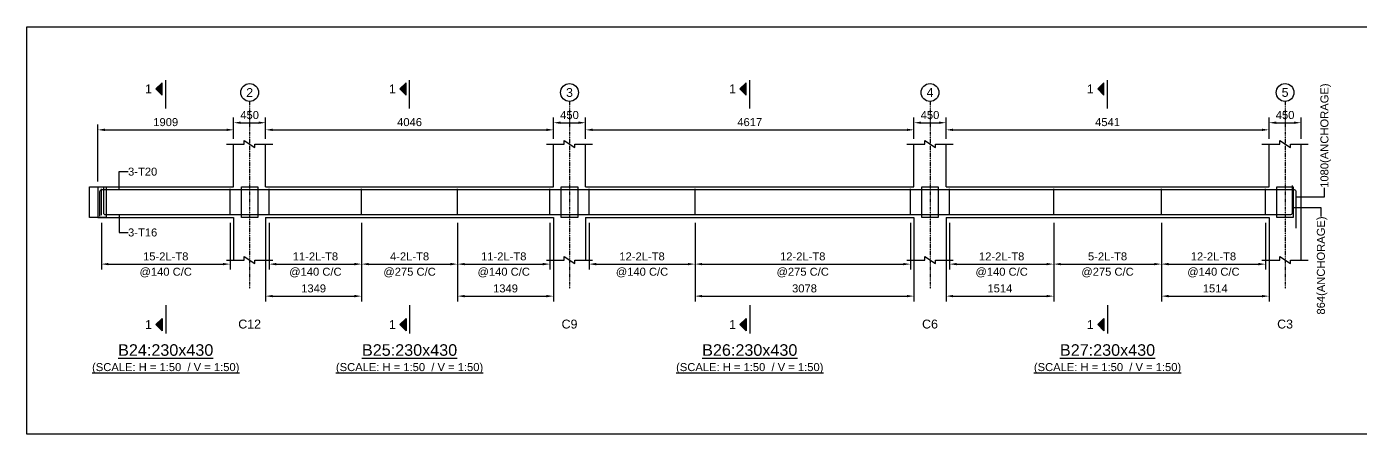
# Model space of a CAD drawing. Header units: inches. Extents: x -816171 to 9366335, y -450961 to 689132.
# Drawn here: x 3898260 to 3935751, y 181682 to 193142 of the extents above; entities that cross this region are included whole.
import ezdxf
from ezdxf.enums import TextEntityAlignment as Align

# ---------------------------------------------------------------- set-up
doc = ezdxf.new("R2010")
doc.units = ezdxf.units.IN
doc.header["$MEASUREMENT"] = 0
doc.linetypes.add('SCCenter', pattern=[1.2, 0.5, -0.3, 0.1, -0.3])
doc.linetypes.add('SCHidden', pattern=[1000, 500, -500])
for name, color, linetype in [('Concrete Line', 2, 'Continuous'), ('Cut Line', 31, 'Continuous'), ('Dimension', 31, 'Continuous'), ('Grid', 8, 'Continuous'), ('Labels', 4, 'Continuous'), ('Labels_Support', 4, 'Continuous'), ('Link', 225, 'Continuous'), ('Reinforcement', 130, 'Continuous'), ('Schedule Border', 60, 'Continuous'), ('Section Mark', 5, 'Continuous'), ('Solid', 25, 'Continuous'), ('Text', 31, 'Continuous'), ('Text_Scale', 31, 'Continuous')]:
    doc.layers.add(name, color=color, linetype=linetype)
doc.styles.add('SC-SansSerif', font='SansSerif')
doc.styles.get("Standard").update_dxf_attribs({"font": 'txt.shx'})
doc.dimstyles.new('SCBBSDimStyl', dxfattribs={"dimtxt": 225, "dimasz": 200, "dimexe": 150, "dimexo": 150, "dimgap": 100, "dimtad": 1, "dimtoh": 1, "dimdec": 0, "dimzin": 0, "dimdsep": 46, "dimtxsty": 'SC-SansSerif', "dimcen": 0.09, "dimclrd": 8, "dimclre": 8, "dimclrt": 31, "dimadec": 0, "dimazin": 0, "dimtfac": 1, "dimtdec": 0, "dimtix": 1, "dimtofl": 0, "dimtmove": 0, "dimatfit": 3, "dimfxl": 1, "dimtolj": 1, "dimtzin": 0, "dimarcsym": 0})
doc.dimstyles.get("Standard").update_dxf_attribs({"dimtxt": 0.18, "dimasz": 0.18, "dimexe": 0.18, "dimexo": 0.0625, "dimgap": 0.09, "dimtad": 0, "dimtih": 1, "dimtoh": 1, "dimdec": 4, "dimzin": 0, "dimdsep": 46, "dimtxsty": 'Standard', "dimcen": 0.09, "dimadec": 0, "dimazin": 0, "dimtfac": 1, "dimtdec": 4, "dimtofl": 0, "dimtmove": 0, "dimatfit": 3, "dimfxl": 1, "dimtolj": 1, "dimtzin": 0, "dimarcsym": 0})

# ---------------------------------------------------------------- blocks, each defined once
blk = doc.blocks.new('*D1493')
at = {"layer": 'DEFPOINTS', "color": 0, "transparency": 16777216}
for p in [(3900360, 187782), (3903978, 187782), (3903978, 186467)]:
    blk.add_point(p, dxfattribs=at)
at = {"layer": 'Dimension', "color": 8, "lineweight": -2, "transparency": 16777216}
for p, q in [((3900360, 187632), (3900360, 186317)), ((3903978, 187632), (3903978, 186317)), ((3900560, 186467), (3903778, 186467))]:
    blk.add_line(p, q, dxfattribs=at)
at = {"layer": 'Dimension', "color": 8, "transparency": 16777216}
for points in [[(3900560, 186501), (3900560, 186434), (3900360, 186467)], [(3903778, 186501), (3903778, 186434), (3903978, 186467)]]:
    blk.add_solid(points, dxfattribs=at)
at = {"layer": 'Dimension', "color": 31, "transparency": 16777216, "char_height": 225, "attachment_point": 5, "style": 'SC-SansSerif'}
for s, insert in [('\\A1;15-2L-T8', (3902169, 186683)), ('\\A1;@140 C/C', (3902169, 186231))]:
    blk.add_mtext(s, dxfattribs=dict(at, insert=insert))
blk = doc.blocks.new('*D1494')
at = {"layer": 'DEFPOINTS', "color": 0, "transparency": 16777216}
for p in [(3905078, 187782), (3907675, 187782), (3907675, 186467)]:
    blk.add_point(p, dxfattribs=at)
at = {"layer": 'Dimension', "color": 8, "lineweight": -2, "transparency": 16777216}
for p, q in [((3905078, 187632), (3905078, 186317)), ((3907675, 187632), (3907675, 186317)), ((3905278, 186467), (3907475, 186467))]:
    blk.add_line(p, q, dxfattribs=at)
at = {"layer": 'Dimension', "color": 8, "transparency": 16777216}
for points in [[(3905278, 186501), (3905278, 186434), (3905078, 186467)], [(3907475, 186501), (3907475, 186434), (3907675, 186467)]]:
    blk.add_solid(points, dxfattribs=at)
at = {"layer": 'Dimension', "color": 31, "transparency": 16777216, "char_height": 225, "attachment_point": 5, "style": 'SC-SansSerif'}
for s, insert in [('\\A1;11-2L-T8', (3906377, 186683)), ('\\A1;@140 C/C', (3906377, 186231))]:
    blk.add_mtext(s, dxfattribs=dict(at, insert=insert))
blk = doc.blocks.new('*D1495')
at = {"layer": 'DEFPOINTS', "color": 0, "transparency": 16777216}
for p in [(3904978, 187782), (3907675, 187782), (3907675, 185567)]:
    blk.add_point(p, dxfattribs=at)
at = {"layer": 'Dimension', "color": 8, "lineweight": -2, "transparency": 16777216}
for p, q in [((3904978, 187632), (3904978, 185417)), ((3907675, 187632), (3907675, 185417)), ((3905178, 185567), (3907475, 185567))]:
    blk.add_line(p, q, dxfattribs=at)
at = {"layer": 'Dimension', "color": 8, "transparency": 16777216}
for points in [[(3905178, 185601), (3905178, 185534), (3904978, 185567)], [(3907475, 185601), (3907475, 185534), (3907675, 185567)]]:
    blk.add_solid(points, dxfattribs=at)
at = {"layer": 'Dimension', "color": 31, "transparency": 16777216, "insert": (3906327, 185783), "char_height": 225, "attachment_point": 5, "style": 'SC-SansSerif'}
blk.add_mtext('\\A1;1349', dxfattribs=at)
blk = doc.blocks.new('*D1496')
at = {"layer": 'DEFPOINTS', "color": 0, "transparency": 16777216}
for p in [(3907675, 187782), (3910373, 187782), (3910373, 186467)]:
    blk.add_point(p, dxfattribs=at)
at = {"layer": 'Dimension', "color": 8, "lineweight": -2, "transparency": 16777216}
for p, q in [((3907675, 187632), (3907675, 186317)), ((3910373, 187632), (3910373, 186317)), ((3907875, 186467), (3910173, 186467))]:
    blk.add_line(p, q, dxfattribs=at)
at = {"layer": 'Dimension', "color": 8, "transparency": 16777216}
for points in [[(3907875, 186501), (3907875, 186434), (3907675, 186467)], [(3910173, 186501), (3910173, 186434), (3910373, 186467)]]:
    blk.add_solid(points, dxfattribs=at)
at = {"layer": 'Dimension', "color": 31, "transparency": 16777216, "char_height": 225, "attachment_point": 5, "style": 'SC-SansSerif'}
for s, insert in [('\\A1;4-2L-T8', (3909024, 186683)), ('\\A1;@275 C/C', (3909024, 186231))]:
    blk.add_mtext(s, dxfattribs=dict(at, insert=insert))
blk = doc.blocks.new('*D1497')
at = {"layer": 'DEFPOINTS', "color": 0, "transparency": 16777216}
for p in [(3910373, 187782), (3912970, 187782), (3912970, 186467)]:
    blk.add_point(p, dxfattribs=at)
at = {"layer": 'Dimension', "color": 8, "lineweight": -2, "transparency": 16777216}
for p, q in [((3910373, 187632), (3910373, 186317)), ((3912970, 187632), (3912970, 186317)), ((3910573, 186467), (3912770, 186467))]:
    blk.add_line(p, q, dxfattribs=at)
at = {"layer": 'Dimension', "color": 8, "transparency": 16777216}
for points in [[(3910573, 186501), (3910573, 186434), (3910373, 186467)], [(3912770, 186501), (3912770, 186434), (3912970, 186467)]]:
    blk.add_solid(points, dxfattribs=at)
at = {"layer": 'Dimension', "color": 31, "transparency": 16777216, "char_height": 225, "attachment_point": 5, "style": 'SC-SansSerif'}
for s, insert in [('\\A1;11-2L-T8', (3911671, 186683)), ('\\A1;@140 C/C', (3911671, 186231))]:
    blk.add_mtext(s, dxfattribs=dict(at, insert=insert))
blk = doc.blocks.new('*D1498')
at = {"layer": 'DEFPOINTS', "color": 0, "transparency": 16777216}
for p in [(3910373, 187782), (3913070, 187782), (3913070, 185567)]:
    blk.add_point(p, dxfattribs=at)
at = {"layer": 'Dimension', "color": 8, "lineweight": -2, "transparency": 16777216}
for p, q in [((3910373, 187632), (3910373, 185417)), ((3913070, 187632), (3913070, 185417)), ((3910573, 185567), (3912870, 185567))]:
    blk.add_line(p, q, dxfattribs=at)
at = {"layer": 'Dimension', "color": 8, "transparency": 16777216}
for points in [[(3910573, 185601), (3910573, 185534), (3910373, 185567)], [(3912870, 185601), (3912870, 185534), (3913070, 185567)]]:
    blk.add_solid(points, dxfattribs=at)
at = {"layer": 'Dimension', "color": 31, "transparency": 16777216, "insert": (3911721, 185783), "char_height": 225, "attachment_point": 5, "style": 'SC-SansSerif'}
blk.add_mtext('\\A1;1349', dxfattribs=at)
blk = doc.blocks.new('*D1499')
at = {"layer": 'DEFPOINTS', "color": 0, "transparency": 16777216}
for p in [(3914070, 187782), (3917048, 187782), (3917048, 186467)]:
    blk.add_point(p, dxfattribs=at)
at = {"layer": 'Dimension', "color": 8, "lineweight": -2, "transparency": 16777216}
for p, q in [((3914070, 187632), (3914070, 186317)), ((3917048, 187632), (3917048, 186317)), ((3914270, 186467), (3916848, 186467))]:
    blk.add_line(p, q, dxfattribs=at)
at = {"layer": 'Dimension', "color": 8, "transparency": 16777216}
for points in [[(3914270, 186501), (3914270, 186434), (3914070, 186467)], [(3916848, 186501), (3916848, 186434), (3917048, 186467)]]:
    blk.add_solid(points, dxfattribs=at)
at = {"layer": 'Dimension', "color": 31, "transparency": 16777216, "char_height": 225, "attachment_point": 5, "style": 'SC-SansSerif'}
for s, insert in [('\\A1;12-2L-T8', (3915559, 186683)), ('\\A1;@140 C/C', (3915559, 186231))]:
    blk.add_mtext(s, dxfattribs=dict(at, insert=insert))
blk = doc.blocks.new('*D1500')
at = {"layer": 'DEFPOINTS', "color": 0, "transparency": 16777216}
for p in [(3917048, 187782), (3923104, 187782), (3923104, 186467)]:
    blk.add_point(p, dxfattribs=at)
at = {"layer": 'Dimension', "color": 8, "lineweight": -2, "transparency": 16777216}
for p, q in [((3917048, 187632), (3917048, 186317)), ((3923104, 187632), (3923104, 186317)), ((3917248, 186467), (3922904, 186467))]:
    blk.add_line(p, q, dxfattribs=at)
at = {"layer": 'Dimension', "color": 8, "transparency": 16777216}
for points in [[(3917248, 186501), (3917248, 186434), (3917048, 186467)], [(3922904, 186501), (3922904, 186434), (3923104, 186467)]]:
    blk.add_solid(points, dxfattribs=at)
at = {"layer": 'Dimension', "color": 31, "transparency": 16777216, "char_height": 225, "attachment_point": 5, "style": 'SC-SansSerif'}
for s, insert in [('\\A1;12-2L-T8', (3920076, 186683)), ('\\A1;@275 C/C', (3920076, 186231))]:
    blk.add_mtext(s, dxfattribs=dict(at, insert=insert))
blk = doc.blocks.new('*D1501')
at = {"layer": 'DEFPOINTS', "color": 0, "transparency": 16777216}
for p in [(3917048, 187782), (3923204, 187782), (3923204, 185567)]:
    blk.add_point(p, dxfattribs=at)
at = {"layer": 'Dimension', "color": 8, "lineweight": -2, "transparency": 16777216}
for p, q in [((3917048, 187632), (3917048, 185417)), ((3923204, 187632), (3923204, 185417)), ((3917248, 185567), (3923004, 185567))]:
    blk.add_line(p, q, dxfattribs=at)
at = {"layer": 'Dimension', "color": 8, "transparency": 16777216}
for points in [[(3917248, 185601), (3917248, 185534), (3917048, 185567)], [(3923004, 185601), (3923004, 185534), (3923204, 185567)]]:
    blk.add_solid(points, dxfattribs=at)
at = {"layer": 'Dimension', "color": 31, "transparency": 16777216, "insert": (3920126, 185783), "char_height": 225, "attachment_point": 5, "style": 'SC-SansSerif'}
blk.add_mtext('\\A1;3078', dxfattribs=at)
blk = doc.blocks.new('*D1502')
at = {"layer": 'DEFPOINTS', "color": 0, "transparency": 16777216}
for p in [(3924204, 187782), (3927131, 187782), (3927131, 186467)]:
    blk.add_point(p, dxfattribs=at)
at = {"layer": 'Dimension', "color": 8, "lineweight": -2, "transparency": 16777216}
for p, q in [((3924204, 187632), (3924204, 186317)), ((3927131, 187632), (3927131, 186317)), ((3924404, 186467), (3926931, 186467))]:
    blk.add_line(p, q, dxfattribs=at)
at = {"layer": 'Dimension', "color": 8, "transparency": 16777216}
for points in [[(3924404, 186501), (3924404, 186434), (3924204, 186467)], [(3926931, 186501), (3926931, 186434), (3927131, 186467)]]:
    blk.add_solid(points, dxfattribs=at)
at = {"layer": 'Dimension', "color": 31, "transparency": 16777216, "char_height": 225, "attachment_point": 5, "style": 'SC-SansSerif'}
for s, insert in [('\\A1;12-2L-T8', (3925668, 186683)), ('\\A1;@140 C/C', (3925668, 186231))]:
    blk.add_mtext(s, dxfattribs=dict(at, insert=insert))
blk = doc.blocks.new('*D1503')
at = {"layer": 'DEFPOINTS', "color": 0, "transparency": 16777216}
for p in [(3924104, 187782), (3927131, 187782), (3927131, 185567)]:
    blk.add_point(p, dxfattribs=at)
at = {"layer": 'Dimension', "color": 8, "lineweight": -2, "transparency": 16777216}
for p, q in [((3924104, 187632), (3924104, 185417)), ((3927131, 187632), (3927131, 185417)), ((3924304, 185567), (3926931, 185567))]:
    blk.add_line(p, q, dxfattribs=at)
at = {"layer": 'Dimension', "color": 8, "transparency": 16777216}
for points in [[(3924304, 185601), (3924304, 185534), (3924104, 185567)], [(3926931, 185601), (3926931, 185534), (3927131, 185567)]]:
    blk.add_solid(points, dxfattribs=at)
at = {"layer": 'Dimension', "color": 31, "transparency": 16777216, "insert": (3925618, 185783), "char_height": 225, "attachment_point": 5, "style": 'SC-SansSerif'}
blk.add_mtext('\\A1;1514', dxfattribs=at)
blk = doc.blocks.new('*D1504')
at = {"layer": 'DEFPOINTS', "color": 0, "transparency": 16777216}
for p in [(3927131, 187782), (3930159, 187782), (3930159, 186467)]:
    blk.add_point(p, dxfattribs=at)
at = {"layer": 'Dimension', "color": 8, "lineweight": -2, "transparency": 16777216}
for p, q in [((3927131, 187632), (3927131, 186317)), ((3930159, 187632), (3930159, 186317)), ((3927331, 186467), (3929959, 186467))]:
    blk.add_line(p, q, dxfattribs=at)
at = {"layer": 'Dimension', "color": 8, "transparency": 16777216}
for points in [[(3927331, 186501), (3927331, 186434), (3927131, 186467)], [(3929959, 186501), (3929959, 186434), (3930159, 186467)]]:
    blk.add_solid(points, dxfattribs=at)
at = {"layer": 'Dimension', "color": 31, "transparency": 16777216, "char_height": 225, "attachment_point": 5, "style": 'SC-SansSerif'}
for s, insert in [('\\A1;5-2L-T8', (3928645, 186683)), ('\\A1;@275 C/C', (3928645, 186231))]:
    blk.add_mtext(s, dxfattribs=dict(at, insert=insert))
blk = doc.blocks.new('*D1505')
at = {"layer": 'DEFPOINTS', "color": 0, "transparency": 16777216}
for p in [(3930159, 187782), (3933086, 187782), (3933086, 186467)]:
    blk.add_point(p, dxfattribs=at)
at = {"layer": 'Dimension', "color": 8, "lineweight": -2, "transparency": 16777216}
for p, q in [((3930159, 187632), (3930159, 186317)), ((3933086, 187632), (3933086, 186317)), ((3930359, 186467), (3932886, 186467))]:
    blk.add_line(p, q, dxfattribs=at)
at = {"layer": 'Dimension', "color": 8, "transparency": 16777216}
for points in [[(3930359, 186501), (3930359, 186434), (3930159, 186467)], [(3932886, 186501), (3932886, 186434), (3933086, 186467)]]:
    blk.add_solid(points, dxfattribs=at)
at = {"layer": 'Dimension', "color": 31, "transparency": 16777216, "char_height": 225, "attachment_point": 5, "style": 'SC-SansSerif'}
for s, insert in [('\\A1;12-2L-T8', (3931622, 186683)), ('\\A1;@140 C/C', (3931622, 186231))]:
    blk.add_mtext(s, dxfattribs=dict(at, insert=insert))
blk = doc.blocks.new('*D1506')
at = {"layer": 'DEFPOINTS', "color": 0, "transparency": 16777216}
for p in [(3930159, 187782), (3933186, 187782), (3933186, 185567)]:
    blk.add_point(p, dxfattribs=at)
at = {"layer": 'Dimension', "color": 8, "lineweight": -2, "transparency": 16777216}
for p, q in [((3930159, 187632), (3930159, 185417)), ((3933186, 187632), (3933186, 185417)), ((3930359, 185567), (3932986, 185567))]:
    blk.add_line(p, q, dxfattribs=at)
at = {"layer": 'Dimension', "color": 8, "transparency": 16777216}
for points in [[(3930359, 185601), (3930359, 185534), (3930159, 185567)], [(3932986, 185601), (3932986, 185534), (3933186, 185567)]]:
    blk.add_solid(points, dxfattribs=at)
at = {"layer": 'Dimension', "color": 31, "transparency": 16777216, "insert": (3931672, 185783), "char_height": 225, "attachment_point": 5, "style": 'SC-SansSerif'}
blk.add_mtext('\\A1;1514', dxfattribs=at)
blk = doc.blocks.new('*D1469')
at = {"layer": 'DEFPOINTS', "color": 0, "transparency": 16777216}
for p in [(3904078, 190242), (3904078, 189842), (3900260, 188642)]:
    blk.add_point(p, dxfattribs=at)
at = {"layer": 'Dimension', "color": 8, "lineweight": -2, "transparency": 16777216}
for p, q in [((3900260, 188792), (3900260, 190392)), ((3900460, 190242), (3903878, 190242)), ((3904078, 189992), (3904078, 190392))]:
    blk.add_line(p, q, dxfattribs=at)
at = {"layer": 'Dimension', "color": 8, "transparency": 16777216}
for points in [[(3900460, 190276), (3900460, 190209), (3900260, 190242)], [(3903878, 190276), (3903878, 190209), (3904078, 190242)]]:
    blk.add_solid(points, dxfattribs=at)
at = {"layer": 'Dimension', "color": 31, "transparency": 16777216, "insert": (3902169, 190458), "char_height": 225, "attachment_point": 5, "style": 'SC-SansSerif'}
blk.add_mtext('\\A1;1909', dxfattribs=at)
blk = doc.blocks.new('*D1470')
at = {"layer": 'DEFPOINTS', "color": 0, "transparency": 16777216}
for p in [(3913070, 190242), (3904978, 189842), (3913070, 189842)]:
    blk.add_point(p, dxfattribs=at)
at = {"layer": 'Dimension', "color": 8, "lineweight": -2, "transparency": 16777216}
for p, q in [((3904978, 189992), (3904978, 190392)), ((3905178, 190242), (3912870, 190242)), ((3913070, 189992), (3913070, 190392))]:
    blk.add_line(p, q, dxfattribs=at)
at = {"layer": 'Dimension', "color": 8, "transparency": 16777216}
for points in [[(3905178, 190276), (3905178, 190209), (3904978, 190242)], [(3912870, 190276), (3912870, 190209), (3913070, 190242)]]:
    blk.add_solid(points, dxfattribs=at)
at = {"layer": 'Dimension', "color": 31, "transparency": 16777216, "insert": (3909024, 190458), "char_height": 225, "attachment_point": 5, "style": 'SC-SansSerif'}
blk.add_mtext('\\A1;4046', dxfattribs=at)
blk = doc.blocks.new('*D1471')
at = {"layer": 'DEFPOINTS', "color": 0, "transparency": 16777216}
for p in [(3923204, 190242), (3913970, 189842), (3923204, 189842)]:
    blk.add_point(p, dxfattribs=at)
at = {"layer": 'Dimension', "color": 8, "lineweight": -2, "transparency": 16777216}
for p, q in [((3913970, 189992), (3913970, 190392)), ((3914170, 190242), (3923004, 190242)), ((3923204, 189992), (3923204, 190392))]:
    blk.add_line(p, q, dxfattribs=at)
at = {"layer": 'Dimension', "color": 8, "transparency": 16777216}
for points in [[(3914170, 190276), (3914170, 190209), (3913970, 190242)], [(3923004, 190276), (3923004, 190209), (3923204, 190242)]]:
    blk.add_solid(points, dxfattribs=at)
at = {"layer": 'Dimension', "color": 31, "transparency": 16777216, "insert": (3918587, 190458), "char_height": 225, "attachment_point": 5, "style": 'SC-SansSerif'}
blk.add_mtext('\\A1;4617', dxfattribs=at)
blk = doc.blocks.new('*D1472')
at = {"layer": 'DEFPOINTS', "color": 0, "transparency": 16777216}
for p in [(3933186, 190242), (3924104, 189842), (3933186, 189842)]:
    blk.add_point(p, dxfattribs=at)
at = {"layer": 'Dimension', "color": 8, "lineweight": -2, "transparency": 16777216}
for p, q in [((3924104, 189992), (3924104, 190392)), ((3924304, 190242), (3932986, 190242)), ((3933186, 189992), (3933186, 190392))]:
    blk.add_line(p, q, dxfattribs=at)
at = {"layer": 'Dimension', "color": 8, "transparency": 16777216}
for points in [[(3924304, 190276), (3924304, 190209), (3924104, 190242)], [(3932986, 190276), (3932986, 190209), (3933186, 190242)]]:
    blk.add_solid(points, dxfattribs=at)
at = {"layer": 'Dimension', "color": 31, "transparency": 16777216, "insert": (3928645, 190458), "char_height": 225, "attachment_point": 5, "style": 'SC-SansSerif'}
blk.add_mtext('\\A1;4541', dxfattribs=at)
blk = doc.blocks.new('*D1473')
at = {"layer": 'DEFPOINTS', "color": 0, "transparency": 16777216}
for p in [(3904978, 190442), (3904078, 189842), (3904978, 189842)]:
    blk.add_point(p, dxfattribs=at)
at = {"layer": 'Dimension', "color": 8, "lineweight": -2, "transparency": 16777216}
for p, q in [((3904078, 189992), (3904078, 190592)), ((3904978, 189992), (3904978, 190592)), ((3904278, 190442), (3904778, 190442))]:
    blk.add_line(p, q, dxfattribs=at)
at = {"layer": 'Dimension', "color": 8, "transparency": 16777216}
for points in [[(3904278, 190476), (3904278, 190409), (3904078, 190442)], [(3904778, 190476), (3904778, 190409), (3904978, 190442)]]:
    blk.add_solid(points, dxfattribs=at)
at = {"layer": 'Dimension', "color": 31, "transparency": 16777216, "insert": (3904528, 190658), "char_height": 225, "attachment_point": 5, "style": 'SC-SansSerif'}
blk.add_mtext('\\A1;450', dxfattribs=at)
blk = doc.blocks.new('*D1474')
at = {"layer": 'DEFPOINTS', "color": 0, "transparency": 16777216}
for p in [(3913970, 190442), (3913070, 189842), (3913970, 189842)]:
    blk.add_point(p, dxfattribs=at)
at = {"layer": 'Dimension', "color": 8, "lineweight": -2, "transparency": 16777216}
for p, q in [((3913070, 189992), (3913070, 190592)), ((3913970, 189992), (3913970, 190592)), ((3913270, 190442), (3913770, 190442))]:
    blk.add_line(p, q, dxfattribs=at)
at = {"layer": 'Dimension', "color": 8, "transparency": 16777216}
for points in [[(3913270, 190476), (3913270, 190409), (3913070, 190442)], [(3913770, 190476), (3913770, 190409), (3913970, 190442)]]:
    blk.add_solid(points, dxfattribs=at)
at = {"layer": 'Dimension', "color": 31, "transparency": 16777216, "insert": (3913520, 190658), "char_height": 225, "attachment_point": 5, "style": 'SC-SansSerif'}
blk.add_mtext('\\A1;450', dxfattribs=at)
blk = doc.blocks.new('*D1475')
at = {"layer": 'DEFPOINTS', "color": 0, "transparency": 16777216}
for p in [(3924104, 190442), (3923204, 189842), (3924104, 189842)]:
    blk.add_point(p, dxfattribs=at)
at = {"layer": 'Dimension', "color": 8, "lineweight": -2, "transparency": 16777216}
for p, q in [((3923204, 189992), (3923204, 190592)), ((3924104, 189992), (3924104, 190592)), ((3923404, 190442), (3923904, 190442))]:
    blk.add_line(p, q, dxfattribs=at)
at = {"layer": 'Dimension', "color": 8, "transparency": 16777216}
for points in [[(3923404, 190476), (3923404, 190409), (3923204, 190442)], [(3923904, 190476), (3923904, 190409), (3924104, 190442)]]:
    blk.add_solid(points, dxfattribs=at)
at = {"layer": 'Dimension', "color": 31, "transparency": 16777216, "insert": (3923654, 190658), "char_height": 225, "attachment_point": 5, "style": 'SC-SansSerif'}
blk.add_mtext('\\A1;450', dxfattribs=at)
blk = doc.blocks.new('*D1476')
at = {"layer": 'DEFPOINTS', "color": 0, "transparency": 16777216}
for p in [(3934086, 190442), (3933186, 189842), (3934086, 189842)]:
    blk.add_point(p, dxfattribs=at)
at = {"layer": 'Dimension', "color": 8, "lineweight": -2, "transparency": 16777216}
for p, q in [((3933186, 189992), (3933186, 190592)), ((3934086, 189992), (3934086, 190592)), ((3933386, 190442), (3933886, 190442))]:
    blk.add_line(p, q, dxfattribs=at)
at = {"layer": 'Dimension', "color": 8, "transparency": 16777216}
for points in [[(3933386, 190476), (3933386, 190409), (3933186, 190442)], [(3933886, 190476), (3933886, 190409), (3934086, 190442)]]:
    blk.add_solid(points, dxfattribs=at)
at = {"layer": 'Dimension', "color": 31, "transparency": 16777216, "insert": (3933636, 190658), "char_height": 225, "attachment_point": 5, "style": 'SC-SansSerif'}
blk.add_mtext('\\A1;450', dxfattribs=at)

msp = doc.modelspace()

# ---------------------------------------------------------------- hatches: boundary and pattern name
at = {"layer": 'Solid'}
for points in [[(3902069.15475, 191567.37641), (3901894.15475, 191392.37641), (3902069.15475, 191217.37641), (3902069.15475, 191567.37641)], [(3908924.65475, 191567.37641), (3908749.65475, 191392.37641), (3908924.65475, 191217.37641), (3908924.65475, 191567.37641)], [(3918487.15475, 191567.37641), (3918312.15475, 191392.37641), (3918487.15475, 191217.37641), (3918487.15475, 191567.37641)], [(3928545.15475, 191567.37641), (3928370.15475, 191392.37641), (3928545.15475, 191217.37641), (3928545.15475, 191567.37641)], [(3902069.15475, 184592.37641), (3901894.15475, 184767.37641), (3902069.15475, 184942.37641), (3902069.15475, 184592.37641)], [(3908924.65475, 184592.37641), (3908749.65475, 184767.37641), (3908924.65475, 184942.37641), (3908924.65475, 184592.37641)], [(3918487.15475, 184592.37641), (3918312.15475, 184767.37641), (3918487.15475, 184942.37641), (3918487.15475, 184592.37641)], [(3928545.15475, 184592.37641), (3928370.15475, 184767.37641), (3928545.15475, 184942.37641), (3928545.15475, 184592.37641)]]:
    msp.add_hatch(color=256, dxfattribs=at).paths.add_polyline_path(points, flags=0)

# ---------------------------------------------------------------- linework, layer by layer
at = {"layer": 'Concrete Line'}
for p, q in [((3904078.15475, 188642.37641), (3904078.15475, 189842.37641)), ((3904978.15475, 188642.37641), (3904978.15475, 189842.37641)), ((3913070.15475, 188642.37641), (3913070.15475, 189842.37641)), ((3913970.15475, 188642.37641), (3913970.15475, 189842.37641)), ((3923204.15475, 188642.37641), (3923204.15475, 189842.37641)), ((3924104.15475, 188642.37641), (3924104.15475, 189842.37641)), ((3933186.15475, 188642.37641), (3933186.15475, 189842.37641)), ((3934086.15475, 186582.37641), (3934086.15475, 189842.37641)), ((3900260.15475, 188642.37641), (3900260.15475, 187782.37641)), ((3904078.15475, 187782.37641), (3904078.15475, 186582.37641)), ((3904978.15475, 187782.37641), (3904978.15475, 186582.37641)), ((3913070.15475, 187782.37641), (3913070.15475, 186582.37641)), ((3913970.15475, 187782.37641), (3913970.15475, 186582.37641)), ((3923204.15475, 187782.37641), (3923204.15475, 186582.37641)), ((3924104.15475, 187782.37641), (3924104.15475, 186582.37641)), ((3933186.15475, 187782.37641), (3933186.15475, 186582.37641))]:
    msp.add_line(p, q, dxfattribs=at)
for points in [[(3900030.15475, 188642.37641), (3900490.15475, 188642.37641), (3900490.15475, 188642.37641), (3900490.15475, 187782.37641), (3900490.15475, 187782.37641), (3900030.15475, 187782.37641), (3900030.15475, 187782.37641), (3900030.15475, 188642.37641)], [(3904298.15475, 188642.37641), (3904758.15475, 188642.37641), (3904758.15475, 188642.37641), (3904758.15475, 187782.37641), (3904758.15475, 187782.37641), (3904298.15475, 187782.37641), (3904298.15475, 187782.37641), (3904298.15475, 188642.37641)], [(3913290.15475, 188642.37641), (3913750.15475, 188642.37641), (3913750.15475, 188642.37641), (3913750.15475, 187782.37641), (3913750.15475, 187782.37641), (3913290.15475, 187782.37641), (3913290.15475, 187782.37641), (3913290.15475, 188642.37641)], [(3923424.15475, 188642.37641), (3923884.15475, 188642.37641), (3923884.15475, 188642.37641), (3923884.15475, 187782.37641), (3923884.15475, 187782.37641), (3923424.15475, 187782.37641), (3923424.15475, 187782.37641), (3923424.15475, 188642.37641)], [(3933406.15475, 188642.37641), (3933866.15475, 188642.37641), (3933866.15475, 188642.37641), (3933866.15475, 187782.37641), (3933866.15475, 187782.37641), (3933406.15475, 187782.37641), (3933406.15475, 187782.37641), (3933406.15475, 188642.37641)]]:
    msp.add_lwpolyline(points, close=True, dxfattribs=at)
at = {"layer": 'Concrete Line', "linetype": 'SCHidden'}
for points in [[(3900030.15475, 188642.37641), (3900490.15475, 188642.37641), (3900490.15475, 188642.37641), (3900490.15475, 187782.37641), (3900490.15475, 187782.37641), (3900030.15475, 187782.37641), (3900030.15475, 187782.37641), (3900030.15475, 188642.37641)], [(3904298.15475, 188642.37641), (3904758.15475, 188642.37641), (3904758.15475, 188642.37641), (3904758.15475, 187782.37641), (3904758.15475, 187782.37641), (3904298.15475, 187782.37641), (3904298.15475, 187782.37641), (3904298.15475, 188642.37641)], [(3913290.15475, 188642.37641), (3913750.15475, 188642.37641), (3913750.15475, 188642.37641), (3913750.15475, 187782.37641), (3913750.15475, 187782.37641), (3913290.15475, 187782.37641), (3913290.15475, 187782.37641), (3913290.15475, 188642.37641)], [(3923424.15475, 188642.37641), (3923884.15475, 188642.37641), (3923884.15475, 188642.37641), (3923884.15475, 187782.37641), (3923884.15475, 187782.37641), (3923424.15475, 187782.37641), (3923424.15475, 187782.37641), (3923424.15475, 188642.37641)], [(3933406.15475, 188642.37641), (3933866.15475, 188642.37641), (3933866.15475, 188642.37641), (3933866.15475, 187782.37641), (3933866.15475, 187782.37641), (3933406.15475, 187782.37641), (3933406.15475, 187782.37641), (3933406.15475, 188642.37641)]]:
    msp.add_lwpolyline(points, close=True, dxfattribs=at)
at = {"layer": 'Concrete Line'}
for points in [[(3900260.15475, 188642.37641), (3904078.15475, 188642.37641)], [(3904978.15475, 188642.37641), (3913070.15475, 188642.37641)], [(3913970.15475, 188642.37641), (3923204.15475, 188642.37641)], [(3924104.15475, 188642.37641), (3933186.15475, 188642.37641)], [(3900260.15475, 187782.37641), (3904078.15475, 187782.37641)], [(3904978.15475, 187782.37641), (3913070.15475, 187782.37641)], [(3913970.15475, 187782.37641), (3923204.15475, 187782.37641)], [(3924104.15475, 187782.37641), (3933186.15475, 187782.37641)]]:
    msp.add_lwpolyline(points, dxfattribs=at)
at = {"layer": 'Cut Line'}
for points in [[(3903878.15475, 189842.37641), (3904378.15475, 189842.37641), (3904378.15475, 189942.37641), (3904678.15475, 189742.37641), (3904678.15475, 189842.37641), (3905178.15475, 189842.37641)], [(3912870.15475, 189842.37641), (3913370.15475, 189842.37641), (3913370.15475, 189942.37641), (3913670.15475, 189742.37641), (3913670.15475, 189842.37641), (3914170.15475, 189842.37641)], [(3923004.15475, 189842.37641), (3923504.15475, 189842.37641), (3923504.15475, 189942.37641), (3923804.15475, 189742.37641), (3923804.15475, 189842.37641), (3924304.15475, 189842.37641)], [(3932986.15475, 189842.37641), (3933486.15475, 189842.37641), (3933486.15475, 189942.37641), (3933786.15475, 189742.37641), (3933786.15475, 189842.37641), (3934286.15475, 189842.37641)], [(3903878.15475, 186582.37641), (3904378.15475, 186582.37641), (3904378.15475, 186682.37641), (3904678.15475, 186482.37641), (3904678.15475, 186582.37641), (3905178.15475, 186582.37641)], [(3912870.15475, 186582.37641), (3913370.15475, 186582.37641), (3913370.15475, 186682.37641), (3913670.15475, 186482.37641), (3913670.15475, 186582.37641), (3914170.15475, 186582.37641)], [(3923004.15475, 186582.37641), (3923504.15475, 186582.37641), (3923504.15475, 186682.37641), (3923804.15475, 186482.37641), (3923804.15475, 186582.37641), (3924304.15475, 186582.37641)], [(3932986.15475, 186582.37641), (3933486.15475, 186582.37641), (3933486.15475, 186682.37641), (3933786.15475, 186482.37641), (3933786.15475, 186582.37641), (3934286.15475, 186582.37641)]]:
    msp.add_lwpolyline(points, dxfattribs=at)
at = {"layer": 'Grid', "linetype": 'SCCenter'}
for p, q in [((3904528.15475, 191042.37641), (3904528.15475, 185782.37641)), ((3913520.15475, 191042.37641), (3913520.15475, 185782.37641)), ((3923654.15475, 191042.37641), (3923654.15475, 185782.37641)), ((3933636.15475, 191042.37641), (3933636.15475, 185782.37641))]:
    msp.add_line(p, q, dxfattribs=at)
at = {"layer": 'Grid'}
for centre in [(3904528.15475, 191292.37641), (3913520.15475, 191292.37641), (3923654.15475, 191292.37641), (3933636.15475, 191292.37641)]:
    msp.add_circle(centre, 250, dxfattribs=at)
at = {"layer": 'Link'}
for p, q in [((3900360.15475, 187842.37641), (3900360.15475, 188582.37641)), ((3903978.15475, 187842.37641), (3903978.15475, 188582.37641)), ((3905078.15475, 187842.37641), (3905078.15475, 188582.37641)), ((3907675.49408, 187842.37641), (3907675.49408, 188582.37641)), ((3910372.83342, 187842.37641), (3910372.83342, 188582.37641)), ((3912970.15475, 187842.37641), (3912970.15475, 188582.37641)), ((3914070.15475, 187842.37641), (3914070.15475, 188582.37641)), ((3917048.16082, 187842.37641), (3917048.16082, 188582.37641)), ((3923104.15475, 187842.37641), (3923104.15475, 188582.37641)), ((3924204.15475, 187842.37641), (3924204.15475, 188582.37641)), ((3927131.49415, 187842.37641), (3927131.49415, 188582.37641)), ((3930158.83355, 187842.37641), (3930158.83355, 188582.37641)), ((3933086.15475, 187842.37641), (3933086.15475, 188582.37641))]:
    msp.add_line(p, q, dxfattribs=at)
at = {"layer": 'Reinforcement'}
for points in [[(3900420.15475, 188612.37641), (3900420.15475, 187908.37641, 0.4142135624), (3900470.15475, 187858.37641), (3933793.15025, 187858.37641, 0.414213561), (3933843.15025, 187908.37641), (3933843.15025, 188674.37641)], [(3900320.15475, 187812.37641), (3900320.15475, 188512.37641, -0.4142135624), (3900370.15475, 188562.37641), (3933891.16386, 188562.37641, -0.4142135343), (3933941.16386, 188512.37641), (3933941.16386, 187478.37641)]]:
    msp.add_lwpolyline(points, format="xyb", dxfattribs=at)
at = {"layer": 'Schedule Border'}
msp.add_lwpolyline([(3898260.15475, 193142.37641), (3993785.16386, 193142.37641), (3993785.16386, 181682.37641), (3898260.15475, 181682.37641)], close=True, dxfattribs=at)
at = {"layer": 'Section Mark'}
for points in [[(3902169.15475, 190842.37641), (3902169.15475, 191642.37641)], [(3909024.65475, 190842.37641), (3909024.65475, 191642.37641)], [(3918587.15475, 190842.37641), (3918587.15475, 191642.37641)], [(3928645.15475, 190842.37641), (3928645.15475, 191642.37641)], [(3902069.15475, 191567.37641), (3901894.15475, 191392.37641), (3902069.15475, 191217.37641), (3902069.15475, 191567.37641)], [(3908924.65475, 191567.37641), (3908749.65475, 191392.37641), (3908924.65475, 191217.37641), (3908924.65475, 191567.37641)], [(3918487.15475, 191567.37641), (3918312.15475, 191392.37641), (3918487.15475, 191217.37641), (3918487.15475, 191567.37641)], [(3928545.15475, 191567.37641), (3928370.15475, 191392.37641), (3928545.15475, 191217.37641), (3928545.15475, 191567.37641)], [(3902169.15475, 185317.37641), (3902169.15475, 184517.37641)], [(3909024.65475, 185317.37641), (3909024.65475, 184517.37641)], [(3918587.15475, 185317.37641), (3918587.15475, 184517.37641)], [(3928645.15475, 185317.37641), (3928645.15475, 184517.37641)], [(3902069.15475, 184592.37641), (3901894.15475, 184767.37641), (3902069.15475, 184942.37641), (3902069.15475, 184592.37641)], [(3908924.65475, 184592.37641), (3908749.65475, 184767.37641), (3908924.65475, 184942.37641), (3908924.65475, 184592.37641)], [(3918487.15475, 184592.37641), (3918312.15475, 184767.37641), (3918487.15475, 184942.37641), (3918487.15475, 184592.37641)], [(3928545.15475, 184592.37641), (3928370.15475, 184767.37641), (3928545.15475, 184942.37641), (3928545.15475, 184592.37641)]]:
    msp.add_lwpolyline(points, dxfattribs=at)

# ---------------------------------------------------------------- texts
at = {"layer": 'Grid', "style": 'SC-SansSerif'}
for s, p in [('2', (3904528.15475, 191292.37641)), ('3', (3913520.15475, 191292.37641)), ('4', (3923654.15475, 191292.37641)), ('5', (3933636.15475, 191292.37641))]:
    msp.add_text(s, height=250, dxfattribs=at).set_placement(p, align=Align.MIDDLE)
at = {"layer": 'Labels', "style": 'SC-SansSerif'}
for s, p in [('%%uB24:230x430', (3902169.15475, 183792.37641)), ('%%uB25:230x430', (3909024.15475, 183792.37641)), ('%%uB26:230x430', (3918587.15475, 183792.37641)), ('%%uB27:230x430', (3928645.15475, 183792.37641))]:
    msp.add_text(s, height=325, dxfattribs=at).set_placement(p, align=Align.BOTTOM_CENTER)
at = {"layer": 'Labels_Support', "style": 'SC-SansSerif'}
for s, p in [('C12', (3904528.15475, 184582.37641)), ('C9', (3913520.15475, 184582.37641)), ('C6', (3923654.15475, 184582.37641)), ('C3', (3933636.15475, 184582.37641))]:
    msp.add_text(s, height=250, dxfattribs=at).set_placement(p, align=Align.BOTTOM_CENTER)
at = {"layer": 'Section Mark', "style": 'SC-SansSerif'}
for p in [(3901781.65475, 191392.37641), (3908637.15475, 191392.37641), (3918199.65475, 191392.37641), (3928257.65475, 191392.37641), (3901781.65475, 184767.37641), (3908637.15475, 184767.37641), (3918199.65475, 184767.37641), (3928257.65475, 184767.37641)]:
    msp.add_text('1', height=250, dxfattribs=at).set_placement(p, align=Align.MIDDLE_RIGHT)
at = {"layer": 'Text', "style": 'SC-SansSerif'}
msp.add_text('1080(ANCHORAGE)', height=225, rotation=90, dxfattribs=at).set_placement((3934742.15475, 188612.37641), align=Align.MIDDLE_LEFT)
for s, p in [('3-T20', (3901110.15475, 189067.37641)), ('3-T16', (3901110.15475, 187357.37641))]:
    msp.add_text(s, height=225, dxfattribs=at).set_placement(p, align=Align.MIDDLE_LEFT)
msp.add_text('864(ANCHORAGE)', height=225, rotation=90, dxfattribs=at).set_placement((3934642.15475, 187808.37641), align=Align.MIDDLE_RIGHT)
at = {"layer": 'Text_Scale', "style": 'SC-SansSerif'}
for p in [(3902169.15475, 183392.37641), (3909024.15475, 183392.37641), (3918587.15475, 183392.37641), (3928645.15475, 183392.37641)]:
    msp.add_text('%%u(SCALE: H = 1:50  / V = 1:50)', height=225, dxfattribs=at).set_placement(p, align=Align.BOTTOM_CENTER)

# ---------------------------------------------------------------- dimensions: what is measured, and where the dimension line sits
at = {"layer": 'Dimension'}
for base, p1, p2, text, picture, middle in [((3904078.15475, 190242.37641), (3900260.15475, 188642.37641), (3904078.15475, 189842.37641), '1909', '*D1469', (3902169.15475, 190458.27147)), ((3904978.15475, 190442.37641), (3904078.15475, 189842.37641), (3904978.15475, 189842.37641), '450', '*D1473', (3904528.15475, 190658.27147)), ((3913070.15475, 190242.37641), (3904978.15475, 189842.37641), (3913070.15475, 189842.37641), '4046', '*D1470', (3909024.15475, 190458.42579)), ((3913970.15475, 190442.37641), (3913070.15475, 189842.37641), (3913970.15475, 189842.37641), '450', '*D1474', (3913520.15475, 190658.27147)), ((3923204.15475, 190242.37641), (3913970.15475, 189842.37641), (3923204.15475, 189842.37641), '4617', '*D1471', (3918587.15475, 190458.42579)), ((3924104.15475, 190442.37641), (3923204.15475, 189842.37641), (3924104.15475, 189842.37641), '450', '*D1475', (3923654.15475, 190658.27147)), ((3933186.15475, 190242.37641), (3924104.15475, 189842.37641), (3933186.15475, 189842.37641), '4541', '*D1472', (3928645.15475, 190458.27147)), ((3934086.15475, 190442.37641), (3933186.15475, 189842.37641), (3934086.15475, 189842.37641), '450', '*D1476', (3933636.15475, 190658.27147)), ((3903978.15475, 186467.37641), (3900360.15475, 187782.37641), (3903978.15475, 187782.37641), '15-2L-T8\\X@140 C/C', '*D1493', (3902169.15475, 186467.37641)), ((3907675.49405, 185567.37641), (3904978.15475, 187782.37641), (3907675.49405, 187782.37641), '1349', '*D1495', (3906326.8244, 185783.42579)), ((3907675.49405, 186467.37641), (3905078.15475, 187782.37641), (3907675.49405, 187782.37641), '11-2L-T8\\X@140 C/C', '*D1494', (3906376.8244, 186467.37641)), ((3910372.83345, 186467.37641), (3907675.49405, 187782.37641), (3910372.83345, 187782.37641), '4-2L-T8\\X@275 C/C', '*D1496', (3909024.16375, 186467.37641)), ((3912970.15475, 186467.37641), (3910372.83345, 187782.37641), (3912970.15475, 187782.37641), '11-2L-T8\\X@140 C/C', '*D1497', (3911671.4941, 186467.37641)), ((3913070.15475, 185567.37641), (3910372.83345, 187782.37641), (3913070.15475, 187782.37641), '1349', '*D1498', (3911721.4941, 185783.42579)), ((3917048.16085, 186467.37641), (3914070.15475, 187782.37641), (3917048.16085, 187782.37641), '12-2L-T8\\X@140 C/C', '*D1499', (3915559.1578, 186467.37641)), ((3923104.15475, 186467.37641), (3917048.16085, 187782.37641), (3923104.15475, 187782.37641), '12-2L-T8\\X@275 C/C', '*D1500', (3920076.1578, 186467.37641)), ((3923204.15475, 185567.37641), (3917048.16085, 187782.37641), (3923204.15475, 187782.37641), '3078', '*D1501', (3920126.1578, 185783.42579)), ((3927131.49415, 185567.37641), (3924104.15475, 187782.37641), (3927131.49415, 187782.37641), '1514', '*D1503', (3925617.82445, 185783.27147)), ((3927131.49415, 186467.37641), (3924204.15475, 187782.37641), (3927131.49415, 187782.37641), '12-2L-T8\\X@140 C/C', '*D1502', (3925667.82445, 186467.37641)), ((3930158.83355, 186467.37641), (3927131.49415, 187782.37641), (3930158.83355, 187782.37641), '5-2L-T8\\X@275 C/C', '*D1504', (3928645.16385, 186467.37641)), ((3933086.15475, 186467.37641), (3930158.83355, 187782.37641), (3933086.15475, 187782.37641), '12-2L-T8\\X@140 C/C', '*D1505', (3931622.49415, 186467.37641)), ((3933186.15475, 185567.37641), (3930158.83355, 187782.37641), (3933186.15475, 187782.37641), '1514', '*D1506', (3931672.49415, 185783.27147))]:
    dim = msp.add_linear_dim(base=base, p1=p1, p2=p2, text=text, dimstyle='SCBBSDimStyl', dxfattribs=at)
    dim.commit()
    dim.dimension.update_dxf_attribs({"geometry": picture, "text_midpoint": middle})

# ---------------------------------------------------------------- leaders
at = {"layer": 'Dimension', "color": 8}
for points in [[(3900860.15475, 188562.37641), (3900860.15475, 189067.37641), (3901110.15475, 189067.37641)], [(3933942.15475, 188362.37641), (3934742.15475, 188362.37641), (3934742.15475, 188612.37641)], [(3900860.15475, 187858.37641), (3900860.15475, 187357.37641), (3901110.15475, 187357.37641)], [(3933842.15475, 188058.37641), (3934642.15475, 188058.37641), (3934642.15475, 187808.37641)]]:
    msp.add_leader(points, dimstyle='Standard', dxfattribs=at)

doc.saveas('drawing.dxf')
